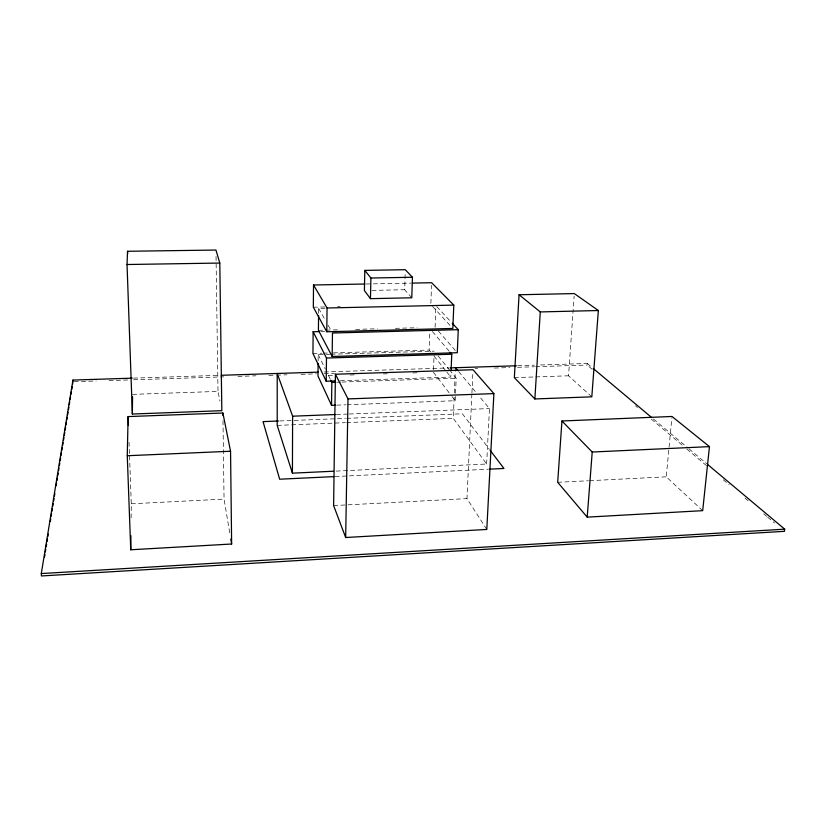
<?xml version="1.0" encoding="UTF-8"?>
<svg xmlns="http://www.w3.org/2000/svg" width="826" height="826" viewBox="0 0 826 826"><rect width="100%" height="100%" fill="white"/><g stroke="black" fill="none" stroke-linecap="round" stroke-linejoin="round"><path stroke-width="0.62" stroke-dasharray="4.13 3.1" d="M318.124 360.9L318.186 354.591L329.791 354.251M318.588 313.26L318.63 308.387L325.072 308.243M131.127 517.84L131.293 503.798L129.517 455.064M411.782 297.783L404.699 289.73L405.215 272.198M430.79 352.052L429.179 350.048L429.912 329.946M430.873 303.266L431.523 285.29M433.516 369.78L434.115 353.631M435.095 327.292L435.86 306.983M340.343 380.765L450.82 377.048L451.027 371.979M336.151 471.109L486.628 464.016L453.278 418.359L454.3 394.301M454.352 393.031L455.374 368.985M346.992 404.761L455.229 400.724L455.498 394.467M455.549 393.217L456.189 378.194L450.697 371.432M486.793 529.456L466.969 498.615L471.863 394.229M471.925 392.939L472.885 372.32M486.628 464.016L489.477 408.581L478.935 395.933M591.808 396.821L568.546 375.789L574.122 296.152M592.087 369.201L587.152 365.04L587.265 363.481L539.574 365.02M702.689 510.664L666.231 476.819L671.889 417.76M333.611 505.584L466.969 498.615M131.293 503.798L224.052 499.121L230.155 535.289M557.695 482.301L588.339 480.753M589.619 480.691L666.231 476.819M335.077 476.561L488.476 469.209M277.216 425.39L345.33 422.664M346.61 422.613L453.278 418.359M336.368 414.497L347.942 414.053M349.233 414.002L489.477 408.581M279.766 420.971L345.361 418.39M346.652 418.338L462.405 413.795L489.322 449.23M336.688 405.143L345.712 404.802M132.583 394.363L218.002 391.41L219.922 401.044M328.242 375.716L333.374 375.551M350.048 375.004L356.46 374.798M383.398 373.91L387.249 373.786M412.897 372.939L419.309 372.733M336.956 382.231L340.808 382.108M342.088 382.056L456.189 378.194M514.35 377.637L534.515 376.955M535.775 376.904L568.546 375.789M133.523 378.122L219.892 375.334M324.298 371.968L449.344 367.931M517.654 365.732L534.412 365.185M74.309 381.715L96.219 381.003M109.104 380.59L128.433 379.96M133.585 379.784L223.784 376.852M237.95 376.398L255.998 375.809M268.884 375.386L275.326 375.18M276.607 375.138L286.921 374.808M301.098 374.343L316.554 373.837M324.288 373.589L334.592 373.259M475.043 368.685L477.624 368.602M494.371 368.055L509.838 367.56M517.572 367.302L534.319 366.765M535.609 366.723L587.152 365.04M312.951 353.476L321.892 353.208M323.162 353.177L328.273 353.022M333.384 352.878L429.179 350.048M331.081 354.209L434.208 351.153M320.829 331.556L324.68 331.453M318.423 330.328L324.835 330.163M326.115 330.132L338.939 329.801M355.603 329.368L377.399 328.8M395.355 328.325L417.151 327.757M313.333 307.21L324.825 306.952M337.597 306.663L340.147 306.601M371.958 290.391L404.699 289.73M366.145 283.989L411.08 283.122M587.265 363.481L592.201 367.622M653.407 418.988L687.955 447.981M688.946 448.807L706.715 463.716M635.483 405.783L637.455 407.445M651.27 419.081L682.834 445.689M686.778 449.014L706.498 465.647M723.266 479.782L729.193 484.769M744.969 498.068L749.905 502.229M763.709 513.865L766.673 516.364M767.653 517.19L774.561 523.013M436.768 306.632L451.388 322.305M432.525 306.394L451.141 326.611M438.389 331.061L455.642 350.844M432.38 331.525L449.344 351.401M458.678 371.607L475.693 392.04M438.131 355.975L449.912 370.471M433.991 356.047L446.009 371.05M446.814 372.051L450.82 377.048M433.423 372.268L451.326 395.644M452.111 396.656L455.229 400.724M318.63 308.387L325.547 320.695M328.067 325.176L331.216 330.772M318.186 354.591L325.279 369.057M328.552 375.727L330.194 379.072M129.042 442.24L129.465 453.784M216.04 256.473L218.002 391.41M222.989 420.723L224.052 499.121"/><path stroke-width="1.24" d="M292.414 473.164L292.621 416.19L277.206 373.466L277.216 425.39L292.414 473.164L333.58 471.223M319.548 331.587L313.126 331.753L312.951 353.476L326.208 381.24L335.201 380.941M364.865 284.01L313.519 285.001L313.333 307.21L326.786 331.773L452.834 328.449L453.804 305.104L431.616 282.719L412.36 283.091M318.103 363.43L317.979 376.057L331.536 405.329L335.397 405.184M318.557 315.697L318.423 330.328L332.166 356.481L457.284 352.723L458.275 329.677L452.256 323.224M130.756 549.775L127.266 455.735L128.113 416.593L222.886 413.01L230.547 451.244L231.631 544.014L130.756 549.775L130.921 535.723M132.356 414.032L127.039 264.516L127.534 251.28L215.937 250.041L219.809 263.05L221.833 410.677L132.356 414.032L132.552 396.821M326.208 381.24L326.476 358.03L313.126 331.753M326.786 331.773L327.055 307.995L313.519 285.001M331.536 405.329L331.835 382.407L330.741 380.177M332.166 356.481L332.465 333.012L458.275 329.677M335.418 374.23L333.611 505.584L345.671 537.509L486.793 529.456L493.886 393.61L473.009 369.738L335.418 374.23L348.004 398.917L345.671 537.509M364.813 270.391L364.4 290.545L370.461 298.671L411.782 297.783L412.432 277.257L405.287 269.699L364.813 270.391L370.905 278.021L370.461 298.671M451.079 370.709L451.77 354.24L450.149 352.351M519.069 294.758L514.35 377.637L534.866 398.958L591.808 396.821L598.354 310.524L574.297 293.581L519.069 294.758L540.276 311.929L598.354 310.524M534.866 398.958L540.276 311.929M561.938 420.992L557.695 482.301L587.203 517.138L702.689 510.664L709.462 446.629L672.013 416.48L561.938 420.992L592.221 452.018L709.462 446.629M587.203 517.138L592.221 452.018M707.696 464.553L784.7 529.167L784.432 531.325L41.445 575.959L41.3 573.564L72.936 380.074L132.232 378.163M44.542 556.92L44.955 554.38M45.368 551.84L45.781 549.3M46.194 546.76L46.607 544.22M47.02 541.68L47.433 539.151M47.846 536.611L48.259 534.071M50.314 521.382L50.727 518.842M51.14 516.302L51.553 513.762M51.966 511.222L52.379 508.682M52.792 506.142L53.205 503.612M53.618 501.072L54.031 498.532M54.444 495.992L54.857 493.452M56.096 485.843L56.509 483.303M56.922 480.763L57.335 478.223M57.748 475.683L58.161 473.143M58.574 470.603L58.987 468.063M59.4 465.534L59.813 462.994M60.226 460.454L60.639 457.914M61.052 455.374L61.465 452.834M61.878 450.294L62.291 447.764M62.704 445.224L63.117 442.684M63.53 440.144L63.943 437.604M64.356 435.065L64.769 432.525M65.182 429.995L65.595 427.455M66.008 424.915L66.421 422.375M66.834 419.835L67.247 417.295M67.66 414.755L68.062 412.226M68.475 409.686L68.888 407.146M69.301 404.606L69.714 402.066M70.127 399.526L70.54 396.986M70.953 394.446L71.366 391.916M71.779 389.376L72.192 386.836M72.605 384.296L72.936 380.074M41.3 573.564L784.7 529.167M333.797 476.623L279.653 479.214L263.05 421.621L278.476 421.012M489.766 469.147L503.943 468.466L490.097 450.242M127.266 455.735L230.547 451.244M292.621 416.19L335.077 414.549M348.004 398.917L493.886 393.61M331.835 382.407L335.676 382.273M221.182 375.293L318.237 372.144M450.304 367.88L516.374 365.773M326.476 358.03L451.77 354.24M327.055 307.995L453.804 305.104M370.905 278.021L412.432 277.257M127.039 264.516L219.809 263.05M593.192 368.448L651.435 417.326M455.436 367.715L457.862 370.637M230.795 539.027L231.631 544.014M127.534 251.28L127.627 253.85M128.113 416.593L128.433 425.566M222.886 413.01L222.927 415.581"/></g></svg>
